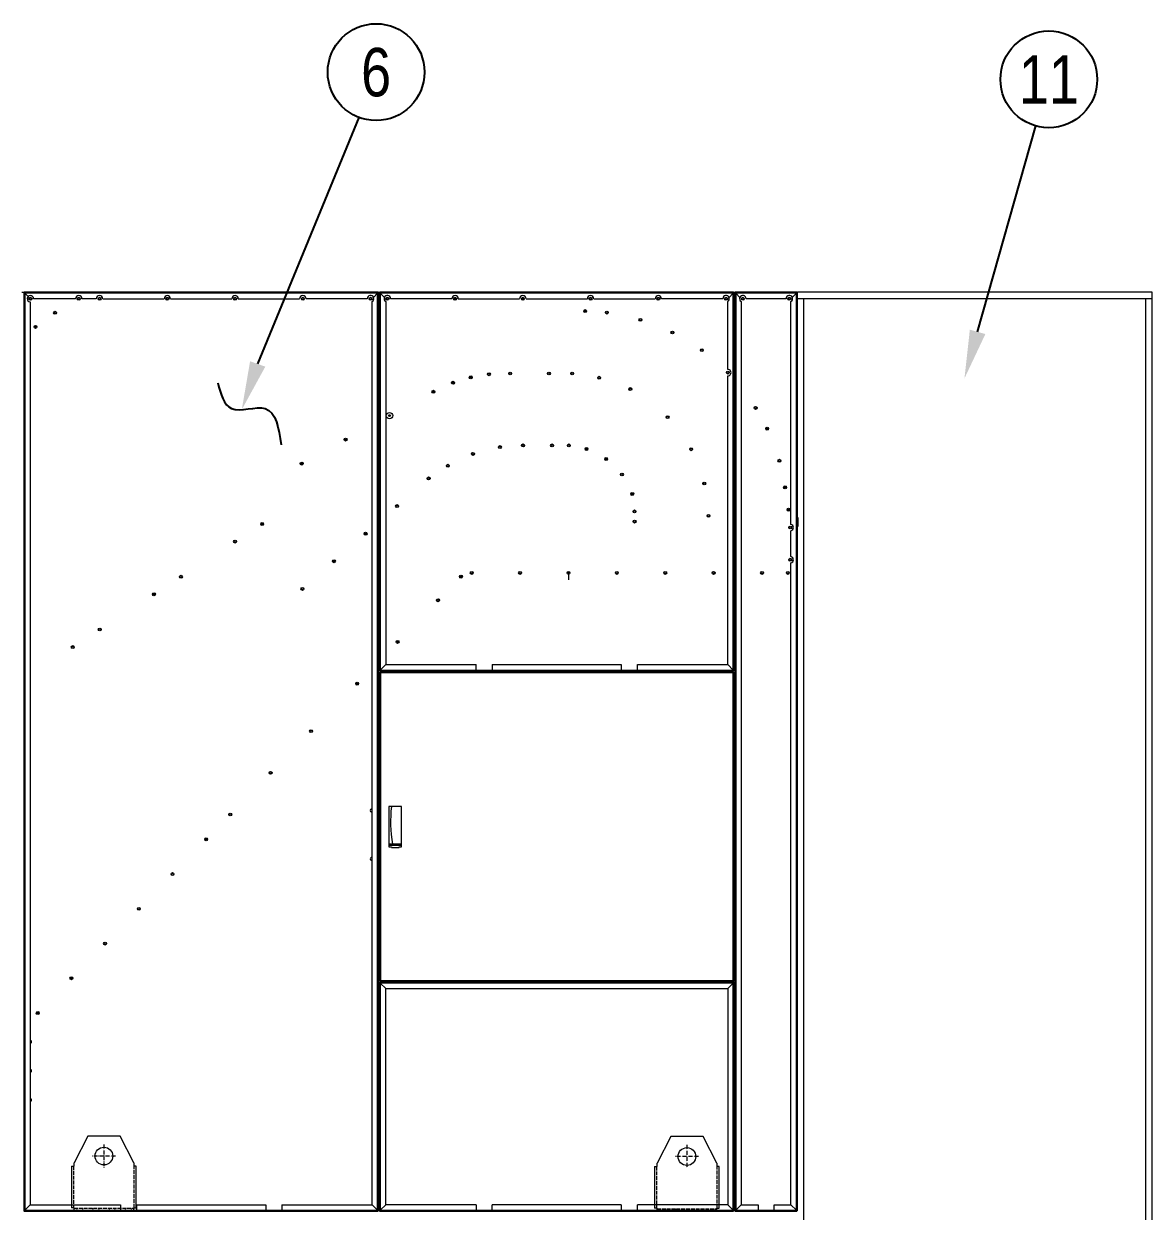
# Model space of a CAD drawing. Header units: millimetres. Extents: x -662366 to 32042, y -139401 to 24090.
# Drawn here: x 15330 to 18828, y 11030 to 14710 of the extents above; entities that cross this region are included whole.
import ezdxf
from ezdxf.enums import TextEntityAlignment as Align

# ---------------------------------------------------------------- set-up
doc = ezdxf.new("R2010")
doc.units = ezdxf.units.MM
doc.linetypes.add('DASHDOT', pattern=[18.5, 12, -3, 0.5, -3])
doc.linetypes.add('DASHED', pattern=[15, 12, -3])
doc.layers.add('냉각탑_dim', color=1, linetype='Continuous')
doc.layers.add('냉각탑_text', color=3, linetype='Continuous')
doc.styles.get("Standard").update_dxf_attribs({"font": 'arial.ttf'})

# ---------------------------------------------------------------- blocks, each defined once
blk = doc.blocks.new('457536')
at = {"color": 7, "lineweight": 5}
for p, q in [((114592.520962, 89152.297332), (114550.020962, 89069.297332)), ((114692.520962, 89152.297332), (114592.520962, 89152.297332)), ((114735.020962, 89069.297332), (114692.520962, 89152.297332)), ((114542.520962, 89059.297332), (114542.520962, 88929.797332)), ((114742.520962, 88929.797332), (114742.520962, 89059.297332)), ((114550.020962, 88922.297332), (114735.020962, 88922.297332))]:
    blk.add_line(p, q, dxfattribs=at)
at = {"color": 7, "linetype": 'DASHDOT', "lineweight": 5}
for p, q in [((114642.520962, 89126.047332), (114642.520962, 89054.547332)), ((114678.270962, 89090.297332), (114606.770962, 89090.297332))]:
    blk.add_line(p, q, dxfattribs=at)
at = {"color": 7, "lineweight": 5, "ltscale": 0.09375}
for p, q in [((114542.520962, 89059.297332), (114550.020962, 89059.297332)), ((114742.520962, 89059.297332), (114735.020962, 89059.297332)), ((114550.020962, 88929.797332), (114542.520962, 88929.797332)), ((114550.020962, 88922.297332), (114550.020962, 88929.797332)), ((114735.020962, 88929.797332), (114742.520962, 88929.797332)), ((114735.020962, 88922.297332), (114735.020962, 88929.797332))]:
    blk.add_line(p, q, dxfattribs=at)
at = {"color": 7, "linetype": 'DASHED', "lineweight": 5}
for p, q in [((114548.520962, 89059.297332), (114548.520962, 88929.797332)), ((114736.520962, 88929.797332), (114736.520962, 89059.297332)), ((114550.020962, 88928.297332), (114735.020962, 88928.297332))]:
    blk.add_line(p, q, dxfattribs=at)
at = {"color": 7, "lineweight": 5, "ltscale": 0.125}
for p, q in [((114550.020962, 89059.297332), (114550.020962, 89069.297332)), ((114735.020962, 89069.297332), (114735.020962, 89059.297332))]:
    blk.add_line(p, q, dxfattribs=at)
at = {"color": 7, "linetype": 'DASHED', "lineweight": 5, "ltscale": 0.075}
for p, q in [((114558.520962, 88928.297332), (114558.520962, 88922.297332)), ((114576.520962, 88928.297332), (114576.520962, 88922.297332)), ((114608.520962, 88928.297332), (114608.520962, 88922.297332)), ((114626.520962, 88928.297332), (114626.520962, 88922.297332)), ((114658.520962, 88928.297332), (114658.520962, 88922.297332)), ((114676.520962, 88928.297332), (114676.520962, 88922.297332)), ((114708.520962, 88928.297332), (114708.520962, 88922.297332)), ((114726.520962, 88928.297332), (114726.520962, 88922.297332))]:
    blk.add_line(p, q, dxfattribs=at)
at = {"color": 7, "lineweight": 5}
blk.add_circle((114642.520962, 89090.297332), 27.5, dxfattribs=at)
blk = doc.blocks.new('1')
at = {"color": 7, "lineweight": 20, "ltscale": 0.003944}
blk.add_line((15324.9, 13877.6), (15332, 13877.6), dxfattribs=at)
at = {"color": 7, "lineweight": 20, "ltscale": 0.000833333}
for p, q in [((15330.4, 13876), (15330.4, 13874.5)), ((15333.5, 13877.6), (15332, 13877.6)), ((15332, 13874.5), (15332, 13876)), ((15332, 13876), (15333.5, 13876)), ((15333.5, 13874.5), (15332, 13874.5)), ((16428.8, 13877.6), (16427.3, 13877.6)), ((16427.3, 13874.5), (16427.3, 13876)), ((16427.3, 13876), (16428.8, 13876)), ((16427.3, 13874.5), (16428.8, 13874.5)), ((16428.8, 13876), (16428.8, 13874.5)), ((16430.4, 13874.5), (16430.4, 13876)), ((16432.4, 13876), (16432.4, 13874.5)), ((16435.5, 13877.6), (16434, 13877.6)), ((16434, 13874.5), (16434, 13876)), ((16434, 13876), (16435.5, 13876)), ((16435.5, 13874.5), (16434, 13874.5)), ((17530.8, 13877.6), (17529.3, 13877.6)), ((17529.3, 13876), (17530.8, 13876)), ((17529.3, 13874.5), (17529.3, 13876)), ((17529.3, 13874.5), (17530.8, 13874.5)), ((17529.3, 13874.5), (17530.8, 13874.5)), ((17530.8, 13876), (17530.8, 13874.5)), ((17532.4, 13874.5), (17532.4, 13876)), ((17534.4, 13876), (17534.4, 13874.5)), ((17537.5, 13877.6), (17536, 13877.6)), ((17536, 13874.5), (17536, 13876)), ((17536, 13876), (17537.5, 13876)), ((17537.5, 13874.5), (17536, 13874.5)), ((17536, 13874.5), (17537.5, 13874.5)), ((17726.8, 13877.6), (17725.3, 13877.6)), ((17725.3, 13876), (17726.8, 13876)), ((17725.3, 13874.5), (17725.3, 13876)), ((17725.3, 13874.5), (17726.8, 13874.5)), ((17726.8, 13876), (17726.8, 13874.5)), ((17728.4, 13874.5), (17728.4, 13876)), ((16432.4, 12706.7), (16432.4, 12705.2)), ((16434, 12705.2), (16434, 12706.7)), ((16435.5, 12705.2), (16434, 12705.2)), ((16434, 12703.6), (16435.5, 12703.6)), ((17529.3, 12706.7), (17529.3, 12705.2)), ((17530.8, 12705.2), (17529.3, 12705.2)), ((17529.3, 12703.6), (17530.8, 12703.6)), ((17530.8, 12706.7), (17530.8, 12705.2)), ((17532.4, 12705.2), (17532.4, 12706.7)), ((16435.5, 11739.6), (16434, 11739.6)), ((17530.8, 11739.6), (17529.3, 11739.6)), ((16432.4, 11738), (16432.4, 11736.5)), ((16434, 11736.5), (16434, 11738)), ((16434, 11738), (16435.5, 11738)), ((17529.3, 11738), (17530.8, 11738)), ((17530.8, 11738), (17530.8, 11736.5)), ((17532.4, 11736.5), (17532.4, 11738)), ((15330.4, 11032.7), (15330.4, 11031.2)), ((15332, 11031.2), (15332, 11032.7)), ((15333.5, 11031.2), (15332, 11031.2)), ((15332, 11029.6), (15333.5, 11029.6)), ((16427.3, 11032.7), (16427.3, 11031.2)), ((16428.8, 11031.2), (16427.3, 11031.2)), ((16427.3, 11029.6), (16428.8, 11029.6)), ((16428.8, 11032.7), (16428.8, 11031.2)), ((16430.4, 11031.2), (16430.4, 11032.7)), ((16432.4, 11032.7), (16432.4, 11031.2)), ((16434, 11031.2), (16434, 11032.7)), ((16435.5, 11031.2), (16434, 11031.2)), ((16434, 11029.6), (16435.5, 11029.6)), ((17530.8, 11031.2), (17529.3, 11031.2)), ((17529.3, 11029.6), (17530.8, 11029.6)), ((17530.8, 11032.7), (17530.8, 11031.2)), ((17532.4, 11031.2), (17532.4, 11032.7)), ((17534.4, 11032.7), (17534.4, 11031.2)), ((17536, 11031.2), (17536, 11032.7)), ((17537.5, 11031.2), (17536, 11031.2)), ((17536, 11029.6), (17537.5, 11029.6)), ((17725.3, 11032.7), (17725.3, 11031.2)), ((17726.8, 11031.2), (17725.3, 11031.2)), ((17725.3, 11029.6), (17726.8, 11029.6)), ((17726.8, 11032.7), (17726.8, 11031.2)), ((17728.4, 11031.2), (17728.4, 11032.7))]:
    blk.add_line(p, q, dxfattribs=at)
at = {"color": 7, "lineweight": 20, "ltscale": 0.000888889}
for p, q in [((15330.4, 13876), (15332, 13876)), ((15330.4, 13874.5), (15332, 13874.5)), ((15332, 13877.6), (15332, 13876)), ((15333.5, 13877.6), (15333.5, 13876)), ((16427.3, 13877.6), (16427.3, 13876)), ((16428.8, 13877.6), (16428.8, 13876)), ((16430.4, 13876), (16428.8, 13876)), ((16430.4, 13874.5), (16428.8, 13874.5)), ((16432.4, 13876), (16434, 13876)), ((16432.4, 13874.5), (16434, 13874.5)), ((16434, 13877.6), (16434, 13876)), ((16435.5, 13877.6), (16435.5, 13876)), ((17529.3, 13877.6), (17529.3, 13876)), ((17530.8, 13877.6), (17530.8, 13876)), ((17532.4, 13876), (17530.8, 13876)), ((17532.4, 13874.5), (17530.8, 13874.5)), ((17534.4, 13876), (17536, 13876)), ((17534.4, 13874.5), (17536, 13874.5)), ((17536, 13877.6), (17536, 13876)), ((17537.5, 13877.6), (17537.5, 13876)), ((17725.3, 13877.6), (17725.3, 13876)), ((17726.8, 13877.6), (17726.8, 13876)), ((17728.4, 13876), (17726.8, 13876)), ((17728.4, 13874.5), (17726.8, 13874.5)), ((17728.4, 13151.5), (17730, 13151.5)), ((16432.4, 12706.7), (16434, 12706.7)), ((16432.4, 12705.2), (16434, 12705.2)), ((16434, 12703.6), (16434, 12705.2)), ((16435.5, 12703.6), (16435.5, 12705.2)), ((17529.3, 12703.6), (17529.3, 12705.2)), ((17532.4, 12706.7), (17530.8, 12706.7)), ((17532.4, 12705.2), (17530.8, 12705.2)), ((17530.8, 12703.6), (17530.8, 12705.2)), ((16434, 11739.6), (16434, 11738)), ((17529.3, 11739.6), (17529.3, 11738)), ((17530.8, 11739.6), (17530.8, 11738)), ((16432.4, 11738), (16434, 11738)), ((16432.4, 11736.5), (16434, 11736.5)), ((17532.4, 11738), (17530.8, 11738)), ((17532.4, 11736.5), (17530.8, 11736.5)), ((15330.4, 11032.7), (15332, 11032.7)), ((15330.4, 11031.2), (15332, 11031.2)), ((15332, 11029.6), (15332, 11031.2)), ((15333.5, 11029.6), (15333.5, 11031.2)), ((16427.3, 11029.6), (16427.3, 11031.2)), ((16430.4, 11032.7), (16428.8, 11032.7)), ((16428.8, 11029.6), (16428.8, 11031.2)), ((16430.4, 11031.2), (16428.8, 11031.2)), ((16432.4, 11031.2), (16434, 11031.2)), ((16434, 11029.6), (16434, 11031.2)), ((17529.3, 11029.6), (17529.3, 11031.2)), ((17530.8, 11029.6), (17530.8, 11031.2)), ((17532.4, 11031.2), (17530.8, 11031.2)), ((17534.4, 11032.7), (17536, 11032.7)), ((17534.4, 11031.2), (17536, 11031.2)), ((17536, 11029.6), (17536, 11031.2)), ((17537.5, 11029.6), (17537.5, 11031.2)), ((17725.3, 11029.6), (17725.3, 11031.2)), ((17728.4, 11032.7), (17726.8, 11032.7)), ((17726.8, 11029.6), (17726.8, 11031.2)), ((17728.4, 11031.2), (17726.8, 11031.2))]:
    blk.add_line(p, q, dxfattribs=at)
at = {"color": 7, "lineweight": 20}
for p, q in [((15330.4, 13874.5), (15330.4, 11032.7)), ((16427.3, 13877.6), (15333.5, 13877.6)), ((15333.5, 13874.5), (15333.5, 11032.7)), ((16427.3, 13874.5), (15333.5, 13874.5)), ((16427.3, 11032.7), (16427.3, 13874.5)), ((16430.4, 11032.7), (16430.4, 13874.5)), ((16432.4, 13874.5), (16432.4, 12706.7)), ((17529.3, 13877.6), (16435.5, 13877.6)), ((16435.5, 13874.5), (16435.5, 12706.7)), ((17529.3, 13874.5), (16435.5, 13874.5)), ((17529.3, 12706.7), (17529.3, 13874.5)), ((17532.4, 12706.7), (17532.4, 13874.5)), ((17534.4, 13874.5), (17534.4, 11032.7)), ((17537.5, 13874.5), (17537.5, 11032.7)), ((17725.3, 11032.7), (17725.3, 13874.5)), ((17728.4, 11032.7), (17728.4, 13874.5)), ((15350.4, 13847.6), (15350.4, 11049.6)), ((16410.4, 11049.6), (16410.4, 13848.9)), ((16452.4, 13848.9), (16452.4, 12723.6)), ((17554.4, 13848.9), (17554.4, 11049.6)), ((17748.4, 10897.6), (17748.4, 13857.6)), ((17708.4, 11049.6), (17708.4, 13038.7)), ((16432.4, 12699.6), (16432.4, 11743.6)), ((17530.4, 12701.6), (16434.4, 12701.6)), ((16435.5, 12703.6), (17529.3, 12703.6)), ((17529, 12698.2), (16435.8, 12698.2)), ((16435.8, 12698.2), (16435.8, 11745)), ((17529, 11745), (17529, 12698.2)), ((17532.4, 11743.6), (17532.4, 12699.6)), ((16434.4, 11741.6), (17530.4, 11741.6)), ((17529.3, 11739.6), (16435.5, 11739.6)), ((16435.8, 11745), (17529, 11745)), ((17529.3, 11736.5), (16435.5, 11736.5)), ((16452.4, 11719.6), (17512.4, 11719.6)), ((15333.5, 11029.6), (16427.3, 11029.6)), ((16435.5, 11029.6), (17529.3, 11029.6))]:
    blk.add_line(p, q, dxfattribs=at)
at = {"color": 7, "lineweight": 20, "ltscale": 0.000833349}
for p, q in [((15332, 13874.5), (15333.5, 13874.5)), ((16434, 13874.5), (16435.5, 13874.5))]:
    blk.add_line(p, q, dxfattribs=at)
at = {"color": 7, "lineweight": 20, "ltscale": 0.001722}
for p, q in [((15333.5, 13874.5), (15333.5, 13877.6)), ((16435.5, 13874.5), (16435.5, 13877.6)), ((17537.5, 13874.5), (17537.5, 13877.6)), ((16435.5, 12706.7), (16432.4, 12706.7)), ((16435.5, 12706.7), (16435.5, 12703.6)), ((17529.3, 12706.7), (17532.4, 12706.7)), ((16435.5, 11736.5), (16435.5, 11739.6)), ((15333.5, 11032.7), (15330.4, 11032.7)), ((15333.5, 11032.7), (15333.5, 11029.6)), ((16427.3, 11032.7), (16430.4, 11032.7)), ((16435.5, 11032.7), (16432.4, 11032.7)), ((16435.5, 11032.7), (16435.5, 11029.6)), ((17529.3, 11032.7), (17532.4, 11032.7)), ((17537.5, 11032.7), (17534.4, 11032.7)), ((17537.5, 11032.7), (17537.5, 11029.6)), ((17725.3, 11032.7), (17728.4, 11032.7))]:
    blk.add_line(p, q, dxfattribs=at)
at = {"color": 7, "lineweight": 20, "ltscale": 0.007922}
blk.add_line((15343.6, 13864.4), (15333.5, 13874.5), dxfattribs=at)
blk.add_line((15343.6, 13864.4), (15333.5, 13874.5), dxfattribs=at)
at = {"color": 7, "lineweight": 20, "ltscale": 0.010045}
for p, q in [((16414.5, 13861.7), (16427.3, 13874.5)), ((16414.5, 13861.7), (16427.3, 13874.5)), ((16448.3, 13861.7), (16435.5, 13874.5)), ((16448.3, 13861.7), (16435.5, 13874.5)), ((17516.5, 13861.7), (17529.3, 13874.5)), ((17516.5, 13861.7), (17529.3, 13874.5)), ((17550.3, 13861.7), (17537.5, 13874.5)), ((17550.3, 13861.7), (17537.5, 13874.5)), ((17712.5, 13861.7), (17725.3, 13874.5)), ((17712.5, 13861.7), (17725.3, 13874.5))]:
    blk.add_line(p, q, dxfattribs=at)
at = {"color": 7, "lineweight": 20, "ltscale": 0.000833318}
blk.add_line((16427.3, 13874.5), (16428.8, 13874.5), dxfattribs=at)
at = {"color": 7, "lineweight": 20, "ltscale": 0.002889}
for p, q in [((16428.8, 13877.6), (16434, 13877.6)), ((17530.8, 13877.6), (17536, 13877.6))]:
    blk.add_line(p, q, dxfattribs=at)
at = {"color": 7, "lineweight": 20, "ltscale": 0.001111}
for p, q in [((16430.4, 13874.5), (16432.4, 13874.5)), ((17532.4, 13874.5), (17534.4, 13874.5)), ((16432.4, 13840.7), (16430.4, 13840.7)), ((16432.4, 13837.6), (16430.4, 13837.6)), ((17534.4, 13840.7), (17532.4, 13840.7)), ((17534.4, 13837.6), (17532.4, 13837.6)), ((16430.4, 13836), (16432.4, 13836)), ((17532.4, 13078.8), (17534.4, 13078.8)), ((17532.4, 13031.9), (17534.4, 13031.9)), ((17534.4, 13030.4), (17532.4, 13030.4)), ((17534.4, 13028.8), (17532.4, 13028.8)), ((17534.4, 13028.8), (17532.4, 13028.8)), ((17534.4, 13025.7), (17532.4, 13025.7)), ((17534.4, 12989.9), (17532.4, 12989.9)), ((17534.4, 12986.8), (17532.4, 12986.8)), ((17532.4, 12873.6), (17534.4, 12873.6)), ((17534.4, 12872.8), (17532.4, 12872.8)), ((17532.4, 12860.9), (17534.4, 12860.9)), ((17532.4, 12859.4), (17534.4, 12859.4)), ((17532.4, 12857.8), (17534.4, 12857.8)), ((17534.4, 12856.2), (17532.4, 12856.2)), ((17534.4, 12854.7), (17532.4, 12854.7)), ((17534.4, 12854.7), (17532.4, 12854.7)), ((17532.4, 12852.4), (17534.4, 12852.4)), ((17534.4, 12851.2), (17532.4, 12851.2)), ((17532.4, 12848.9), (17534.4, 12848.9)), ((17534.4, 12837.4), (17532.4, 12837.4)), ((17532.4, 12767.4), (17534.4, 12767.4)), ((17534.4, 12755.9), (17532.4, 12755.9)), ((17534.4, 12752.4), (17532.4, 12752.4)), ((17534.4, 12751.2), (17532.4, 12751.2)), ((17532.4, 12239.4), (17534.4, 12239.4)), ((17534.4, 12237.8), (17532.4, 12237.8)), ((17532.4, 12237.8), (17534.4, 12237.8)), ((17534.4, 12236.2), (17532.4, 12236.2)), ((16432.4, 12167.7), (16430.4, 12167.7)), ((16432.4, 12163), (16430.4, 12163)), ((16469.9, 12159.1), (16469.9, 12157.1)), ((16493.9, 12157.1), (16493.9, 12159.1)), ((17534.4, 12167.7), (17532.4, 12167.7)), ((17534.4, 12163), (17532.4, 12163)), ((16430.4, 12142.7), (16432.4, 12142.7)), ((17532.4, 12142.7), (17534.4, 12142.7)), ((16432.4, 12092.7), (16430.4, 12092.7)), ((17534.4, 12092.7), (17532.4, 12092.7)), ((16818.2, 11739.6), (16818.2, 11741.6)), ((16822.9, 11739.6), (16822.9, 11741.6)), ((16838.2, 11741.6), (16838.2, 11739.6)), ((16898.2, 11739.6), (16898.2, 11741.6)), ((16913.5, 11741.6), (16913.5, 11739.6)), ((16918.2, 11741.6), (16918.2, 11739.6)), ((16430.4, 11708.6), (16432.4, 11708.6)), ((17534.4, 11337.4), (17532.4, 11337.4)), ((17534.4, 11335.8), (17532.4, 11335.8)), ((16430.4, 11334.2), (16432.4, 11334.2)), ((16430.4, 11329.5), (16432.4, 11329.5)), ((16430.4, 11314.2), (16432.4, 11314.2)), ((17532.4, 11334.2), (17534.4, 11334.2)), ((17532.4, 11329.5), (17534.4, 11329.5)), ((17532.4, 11314.2), (17534.4, 11314.2)), ((16432.4, 11224.2), (16430.4, 11224.2)), ((16432.4, 11208.9), (16430.4, 11208.9)), ((16432.4, 11204.2), (16430.4, 11204.2)), ((17534.4, 11224.2), (17532.4, 11224.2)), ((17534.4, 11208.9), (17532.4, 11208.9)), ((17534.4, 11204.2), (17532.4, 11204.2)), ((17534.4, 11204.2), (17532.4, 11204.2)), ((17534.4, 11199.2), (17532.4, 11199.2)), ((17532.4, 11189.2), (17534.4, 11189.2)), ((17532.4, 11184.2), (17534.4, 11184.2)), ((17534.4, 11049.2), (17532.4, 11049.2)), ((17534.4, 11044.2), (17532.4, 11044.2))]:
    blk.add_line(p, q, dxfattribs=at)
at = {"color": 7, "lineweight": 20, "ltscale": 0.104333}
for p, q in [((17725.3, 13877.6), (17537.5, 13877.6)), ((17725.3, 13874.5), (17537.5, 13874.5)), ((17537.5, 11029.6), (17725.3, 11029.6))]:
    blk.add_line(p, q, dxfattribs=at)
at = {"lineweight": 20}
for p, q in [((18828.4, 13877.6), (17728.4, 13877.6)), ((18828.4, 10877.6), (18828.4, 13877.6)), ((18828.4, 13857.6), (17728.4, 13857.6)), ((18808.4, 10897.6), (18808.4, 13857.6))]:
    blk.add_line(p, q, dxfattribs=at)
at = {"color": 7, "lineweight": 20, "ltscale": 0.072222}
blk.add_line((15490.9, 13857.6), (15360.9, 13857.6), dxfattribs=at)
at = {"color": 7, "lineweight": 20, "ltscale": 0.024722}
blk.add_line((15555.4, 13857.6), (15510.9, 13857.6), dxfattribs=at)
at = {"color": 7, "lineweight": 20, "ltscale": 0.105556}
for p, q in [((15575.4, 13857.6), (15765.4, 13857.6)), ((15785.4, 13857.6), (15975.4, 13857.6)), ((15995.4, 13857.6), (16185.4, 13857.6)), ((16395.4, 13857.6), (16205.4, 13857.6)), ((16657.4, 13857.6), (16467.4, 13857.6)), ((16677.4, 13857.6), (16867.4, 13857.6)), ((16887.4, 13857.6), (17077.4, 13857.6)), ((17097.4, 13857.6), (17287.4, 13857.6)), ((17497.4, 13857.6), (17307.4, 13857.6))]:
    blk.add_line(p, q, dxfattribs=at)
at = {"color": 7, "lineweight": 20, "ltscale": 0.00315}
for p, q in [((16664.6, 13858.6), (16670.2, 13858.6)), ((16874.6, 13858.6), (16880.2, 13858.6))]:
    blk.add_line(p, q, dxfattribs=at)
at = {"color": 7, "lineweight": 20, "ltscale": 0.003136}
for p, q in [((16664.6, 13856.6), (16670.2, 13856.6)), ((16874.6, 13856.6), (16880.2, 13856.6))]:
    blk.add_line(p, q, dxfattribs=at)
at = {"color": 7, "lineweight": 20, "ltscale": 0.001812}
for p, q in [((16665.8, 13855.1), (16669, 13855.1)), ((16875.8, 13855.1), (16879, 13855.1))]:
    blk.add_line(p, q, dxfattribs=at)
at = {"color": 7, "lineweight": 20, "ltscale": 0.002485}
blk.add_line((17085.4, 13855.4), (17085.4, 13859.8), dxfattribs=at)
at = {"color": 7, "lineweight": 20, "ltscale": 0.11685}
blk.add_line((17512.4, 13638.6), (17512.4, 13848.9), dxfattribs=at)
at = {"color": 7, "lineweight": 20, "ltscale": 0.068889}
blk.add_line((17693.4, 13857.6), (17569.4, 13857.6), dxfattribs=at)
at = {"color": 7, "lineweight": 20, "ltscale": 0.383698}
blk.add_line((17708.4, 13158.3), (17708.4, 13848.9), dxfattribs=at)
at = {"color": 7, "lineweight": 20, "ltscale": 0.00282}
for p, q in [((15428.6, 13816.9), (15424.5, 13813.9)), ((15367.9, 13772.8), (15363.8, 13769.8))]:
    blk.add_line(p, q, dxfattribs=at)
at = {"color": 7, "lineweight": 20, "ltscale": 0.497241}
blk.add_line((17512.4, 12723.6), (17512.4, 13618.6), dxfattribs=at)
at = {"color": 7, "lineweight": 20, "ltscale": 0.001525}
for p, q in [((17534.4, 13635.8), (17532.4, 13637.7)), ((17534.4, 13631.6), (17532.4, 13633.5)), ((17534.4, 13580.9), (17532.4, 13582.8))]:
    blk.add_line(p, q, dxfattribs=at)
at = {"color": 7, "lineweight": 20, "ltscale": 0.001266}
for p, q in [((16430.4, 13499.6), (16432.4, 13500.7)), ((16430.4, 13496), (16432.4, 13497.1)), ((16430.4, 13454), (16432.4, 13455.1))]:
    blk.add_line(p, q, dxfattribs=at)
at = {"color": 7, "lineweight": 20, "ltscale": 0.003197}
blk.add_line((16463.2, 13498), (16463.2, 13492.3), dxfattribs=at)
at = {"color": 7, "lineweight": 20, "ltscale": 0.001476}
for p, q in [((16432.4, 13193.2), (16430.4, 13191.4)), ((16432.4, 13189), (16430.4, 13187.3)), ((16432.4, 13140), (16430.4, 13138.3))]:
    blk.add_line(p, q, dxfattribs=at)
at = {"color": 7, "lineweight": 20, "ltscale": 0.014944}
blk.add_line((17730, 13178.4), (17730, 13151.5), dxfattribs=at)
at = {"color": 7, "lineweight": 20, "ltscale": 0.044669}
blk.add_line((17708.4, 13058.3), (17708.4, 13138.7), dxfattribs=at)
at = {"color": 0, "lineweight": 20}
blk.add_line((17018.9, 13007.8), (17018.9, 12986.8), dxfattribs=at)
at = {"color": 7, "lineweight": 20, "ltscale": 0.001596}
for p, q in [((16432.4, 12765.5), (16430.4, 12763.4)), ((16432.4, 12760.4), (16430.4, 12758.4)), ((16432.4, 12710.2), (16430.4, 12708.1))]:
    blk.add_line(p, q, dxfattribs=at)
at = {"color": 7, "lineweight": 20, "ltscale": 0.001632}
blk.add_line((16432.4, 12705.2), (16430.4, 12703.1), dxfattribs=at)
at = {"color": 7, "lineweight": 20, "ltscale": 0.000750576}
for p, q in [((16432.4, 12699.6), (16433.8, 12699.6)), ((16434.4, 12701.6), (16434.4, 12700.2)), ((17530.4, 12701.6), (17530.4, 12700.2)), ((17532.4, 12699.6), (17531.1, 12699.6)), ((16432.4, 11743.6), (16433.8, 11743.6)), ((16434.4, 11741.6), (16434.4, 11742.9)), ((17530.4, 11741.6), (17530.4, 11742.9)), ((17532.4, 11743.6), (17531.1, 11743.6))]:
    blk.add_line(p, q, dxfattribs=at)
at = {"color": 7, "lineweight": 20, "ltscale": 0.000360535}
for p, q in [((16434.4, 12699.6), (16433.8, 12699.6)), ((17530.4, 12699.6), (17531.1, 12699.6)), ((16434.4, 11743.6), (16433.8, 11743.6)), ((17530.4, 11743.6), (17531.1, 11743.6))]:
    blk.add_line(p, q, dxfattribs=at)
at = {"color": 7, "lineweight": 20, "ltscale": 0.000669596}
for p, q in [((16434.4, 12699), (16434.4, 12700.2)), ((17530.4, 12699), (17530.4, 12700.2)), ((16434.4, 11744.1), (16434.4, 11742.9)), ((17530.4, 11744.1), (17530.4, 11742.9))]:
    blk.add_line(p, q, dxfattribs=at)
at = {"color": 7, "lineweight": 20, "ltscale": 0.013278}
for p, q in [((16452.4, 12723.6), (16435.5, 12706.7)), ((16435.5, 12706.7), (16452.4, 12723.6)), ((17512.4, 12723.6), (17529.3, 12706.7)), ((17529.3, 12706.7), (17512.4, 12723.6)), ((16452.4, 11719.6), (16435.5, 11736.5)), ((16435.5, 11736.5), (16452.4, 11719.6)), ((17529.3, 11736.5), (17512.4, 11719.6)), ((17512.4, 11719.6), (17529.3, 11736.5)), ((15333.5, 11032.7), (15350.4, 11049.6)), ((15350.4, 11049.6), (15333.5, 11032.7)), ((16427.3, 11032.7), (16410.4, 11049.6)), ((16410.4, 11049.6), (16427.3, 11032.7)), ((16452.4, 11049.6), (16435.5, 11032.7)), ((16435.5, 11032.7), (16452.4, 11049.6)), ((17529.3, 11032.7), (17512.4, 11049.6)), ((17512.4, 11049.6), (17529.3, 11032.7)), ((17537.5, 11032.7), (17554.4, 11049.6)), ((17554.4, 11049.6), (17537.5, 11032.7)), ((17725.3, 11032.7), (17708.4, 11049.6)), ((17708.4, 11049.6), (17725.3, 11032.7))]:
    blk.add_line(p, q, dxfattribs=at)
at = {"color": 7, "lineweight": 20, "ltscale": 0.164944}
for p, q in [((16435.5, 12706.7), (16732.4, 12706.7)), ((17232.4, 12706.7), (17529.3, 12706.7)), ((15333.5, 11032.7), (15630.4, 11032.7)), ((16130.4, 11032.7), (16427.3, 11032.7)), ((16435.5, 11032.7), (16732.4, 11032.7)), ((17232.4, 11032.7), (17529.3, 11032.7))]:
    blk.add_line(p, q, dxfattribs=at)
at = {"color": 7, "lineweight": 20, "ltscale": 0.155556}
for p, q in [((16452.4, 12723.6), (16732.4, 12723.6)), ((17232.4, 12723.6), (17512.4, 12723.6)), ((15350.4, 11049.6), (15630.4, 11049.6)), ((16130.4, 11049.6), (16410.4, 11049.6)), ((16732.4, 11049.6), (16452.4, 11049.6)), ((17512.4, 11049.6), (17232.4, 11049.6))]:
    blk.add_line(p, q, dxfattribs=at)
at = {"color": 7, "lineweight": 20, "ltscale": 0.00139}
for p, q in [((16505, 12701.6), (16506.5, 12703.6)), ((16505.1, 12701.6), (16506.6, 12703.6)), ((16509.5, 12701.6), (16511, 12703.6)), ((16598.9, 12701.6), (16600.4, 12703.6))]:
    blk.add_line(p, q, dxfattribs=at)
at = {"color": 7, "lineweight": 20, "ltscale": 0.009389}
for p, q in [((16732.4, 12706.7), (16732.4, 12723.6)), ((16782.4, 12723.6), (16782.4, 12706.7)), ((17182.4, 12723.6), (17182.4, 12706.7)), ((17232.4, 12706.7), (17232.4, 12723.6)), ((15630.4, 11049.6), (15630.4, 11032.7)), ((15680.4, 11049.6), (15680.4, 11032.7)), ((16080.4, 11049.6), (16080.4, 11032.7)), ((16130.4, 11049.6), (16130.4, 11032.7)), ((16732.4, 11049.6), (16732.4, 11032.7)), ((16782.4, 11032.7), (16782.4, 11049.6)), ((17182.4, 11049.6), (17182.4, 11032.7)), ((17232.4, 11032.7), (17232.4, 11049.6)), ((17606.4, 11049.6), (17606.4, 11032.7)), ((17656.4, 11032.7), (17656.4, 11049.6))]:
    blk.add_line(p, q, dxfattribs=at)
at = {"color": 7, "lineweight": 20, "ltscale": 0.027778}
for p, q in [((16732.4, 12706.7), (16782.4, 12706.7)), ((16732.4, 12706.7), (16782.4, 12706.7)), ((17182.4, 12706.7), (17232.4, 12706.7)), ((15630.4, 11032.7), (15680.4, 11032.7)), ((16080.4, 11032.7), (16130.4, 11032.7)), ((16732.4, 11032.7), (16782.4, 11032.7)), ((16732.4, 11032.7), (16782.4, 11032.7)), ((17182.4, 11032.7), (17232.4, 11032.7)), ((17606.4, 11032.7), (17656.4, 11032.7))]:
    blk.add_line(p, q, dxfattribs=at)
at = {"color": 7, "lineweight": 20, "ltscale": 0.222222}
for p, q in [((16782.4, 12723.6), (17182.4, 12723.6)), ((16782.4, 12706.7), (17182.4, 12706.7)), ((15680.4, 11049.6), (16080.4, 11049.6)), ((17182.4, 11049.6), (16782.4, 11049.6)), ((15680.4, 11032.7), (16080.4, 11032.7)), ((16782.4, 11032.7), (17182.4, 11032.7))]:
    blk.add_line(p, q, dxfattribs=at)
at = {"color": 7, "lineweight": 20, "ltscale": 0.001849}
for p, q in [((16430.4, 12602.3), (16432.4, 12605)), ((16430.4, 12602.2), (16432.4, 12604.9)), ((16430.4, 12596.4), (16432.4, 12599.1)), ((16430.4, 12477.4), (16432.4, 12480.1))]:
    blk.add_line(p, q, dxfattribs=at)
at = {"color": 7, "lineweight": 20, "ltscale": 0.021667}
for p, q in [((16501.4, 12284.1), (16462.4, 12284.1)), ((16501.4, 12167.7), (16462.4, 12167.7)), ((16501.4, 12163), (16462.4, 12163))]:
    blk.add_line(p, q, dxfattribs=at)
at = {"color": 7, "lineweight": 20, "ltscale": 0.069444}
for p, q in [((16462.4, 12284.1), (16462.4, 12159.1)), ((16501.4, 12159.1), (16501.4, 12284.1))]:
    blk.add_line(p, q, dxfattribs=at)
at = {"color": 7, "lineweight": 20, "ltscale": 0.004167}
for p, q in [((16462.4, 12159.1), (16469.9, 12159.1)), ((16493.9, 12159.1), (16501.4, 12159.1))]:
    blk.add_line(p, q, dxfattribs=at)
at = {"color": 7, "lineweight": 20, "ltscale": 0.013333}
blk.add_line((16469.9, 12157.1), (16493.9, 12157.1), dxfattribs=at)
at = {"color": 7, "lineweight": 20, "ltscale": 0.002222}
for p, q in [((16430.4, 11868.1), (16432.4, 11864.7)), ((16503, 11741.6), (16499.5, 11739.6))]:
    blk.add_line(p, q, dxfattribs=at)
at = {"color": 7, "lineweight": 20, "ltscale": 0.001571}
for p, q in [((16432.4, 11778.4), (16430.4, 11780.4)), ((16471.2, 11739.6), (16469.2, 11741.6))]:
    blk.add_line(p, q, dxfattribs=at)
at = {"color": 7, "lineweight": 20, "ltscale": 0.000251392}
for p, q in [((16435.5, 11739.6), (16435.5, 11739.1)), ((16432.4, 11032.7), (16432.9, 11032.7)), ((16435.5, 11029.6), (16435.5, 11030)), ((17532.4, 11032.7), (17532, 11032.7))]:
    blk.add_line(p, q, dxfattribs=at)
at = {"color": 7, "lineweight": 20, "ltscale": 0.001283}
blk.add_line((16503.5, 11741.6), (16504.6, 11739.6), dxfattribs=at)
at = {"color": 7, "lineweight": 20, "ltscale": 0.391}
for p, q in [((16432.4, 11736.5), (16432.4, 11032.7)), ((16435.5, 11736.5), (16435.5, 11032.7)), ((17529.3, 11032.7), (17529.3, 11736.5)), ((17532.4, 11032.7), (17532.4, 11736.5))]:
    blk.add_line(p, q, dxfattribs=at)
at = {"color": 7, "lineweight": 20, "ltscale": 0.372222}
for p, q in [((16452.4, 11049.6), (16452.4, 11719.6)), ((17512.4, 11719.6), (17512.4, 11049.6))]:
    blk.add_line(p, q, dxfattribs=at)
at = {"color": 7, "lineweight": 20, "ltscale": 0.028889}
for p, q in [((17554.4, 11049.6), (17606.4, 11049.6)), ((17656.4, 11049.6), (17708.4, 11049.6))]:
    blk.add_line(p, q, dxfattribs=at)
at = {"color": 7, "lineweight": 20, "ltscale": 0.038278}
for p, q in [((17537.5, 11032.7), (17606.4, 11032.7)), ((17656.4, 11032.7), (17725.3, 11032.7))]:
    blk.add_line(p, q, dxfattribs=at)
at = {"color": 7, "lineweight": 20}
for centre, radius in [((15350.9, 13857.6), 4.5), ((15350.9, 13857.6), 3), ((15500.9, 13857.6), 4.5), ((15500.9, 13857.6), 3), ((15565.4, 13857.6), 4.5), ((15565.4, 13857.6), 3), ((15775.4, 13857.6), 4.5), ((15775.4, 13857.6), 3), ((15985.4, 13857.6), 4.5), ((15985.4, 13857.6), 3), ((16195.4, 13857.6), 4.5), ((16195.4, 13857.6), 3), ((16405.4, 13857.6), 4.5), ((16405.4, 13857.6), 3), ((16457.4, 13857.6), 4.5), ((16457.4, 13857.6), 3), ((16667.4, 13857.6), 4.5), ((16667.4, 13857.6), 3), ((16877.4, 13857.6), 4.5), ((16877.4, 13857.6), 3), ((17087.4, 13857.6), 4.5), ((17087.4, 13857.6), 3), ((17297.4, 13857.6), 4.5), ((17297.4, 13857.6), 3), ((17507.4, 13857.6), 4.5), ((17507.4, 13857.6), 3), ((17559.4, 13857.6), 4.5), ((17559.4, 13857.6), 3), ((17703.4, 13857.6), 4.5), ((17703.4, 13857.6), 3), ((15427.5, 13814.1), 4.5), ((15427.5, 13814.1), 3), ((17070.6, 13819.4), 4.5), ((17070.6, 13819.4), 3), ((17137.8, 13814.6), 4.5), ((17137.8, 13814.6), 3), ((15366.8, 13770), 4.5), ((15366.8, 13770), 3), ((17241.9, 13792.2), 4.5), ((17241.9, 13792.2), 3), ((17340.9, 13753), 4.5), ((17340.9, 13753), 3), ((17432.1, 13698), 4.5), ((17432.1, 13698), 3), ((16715.8, 13613.9), 4.5), ((16715.8, 13613.9), 3), ((16772.4, 13623.5), 4.5), ((16772.4, 13623.5), 3), ((16838.2, 13625.9), 4.5), ((16838.2, 13625.9), 3), ((16958.2, 13625.9), 4.5), ((16958.2, 13625.9), 3), ((17030.2, 13625.9), 4.5), ((17030.2, 13625.9), 3), ((17113.9, 13612.7), 4.5), ((17512.9, 13628.6), 4.5), ((17512.9, 13628.6), 3), ((16661, 13597.3), 4.5), ((16661, 13597.3), 3), ((17113.9, 13612.7), 3), ((17210.6, 13577.5), 4.5), ((17210.6, 13577.5), 3), ((16600.1, 13569.4), 4.5), ((16600.1, 13569.4), 3), ((17599.1, 13519.2), 4.5), ((17599.1, 13519.2), 3), ((16464.1, 13495.2), 10), ((16464.1, 13495.2), 3), ((17326.2, 13490.6), 4.5), ((17326.2, 13490.6), 3), ((17634.9, 13454.9), 4.5), ((17634.9, 13454.9), 3), ((16328, 13420.9), 4.5), ((16328, 13420.9), 3), ((16806.3, 13397.8), 4.5), ((16806.3, 13397.8), 3), ((16878, 13403), 4.5), ((16878, 13403), 3), ((16968, 13403), 4.5), ((16968, 13403), 3), ((17020, 13403), 4.5), ((17020, 13403), 3), ((17074.8, 13391.9), 4.5), ((16722.9, 13376.5), 4.5), ((16722.9, 13376.5), 3), ((17074.8, 13391.9), 3), ((17135.8, 13360.8), 4.5), ((17135.8, 13360.8), 3), ((17399.3, 13390.9), 4.5), ((17399.3, 13390.9), 3), ((17672.7, 13355.4), 4.5), ((16191.9, 13346.6), 4.5), ((16191.9, 13346.6), 3), ((16645, 13340), 4.5), ((16645, 13340), 3), ((17672.7, 13355.4), 3), ((16585.5, 13300.6), 4.5), ((16585.5, 13300.6), 3), ((17184.6, 13312.7), 4.5), ((17184.6, 13312.7), 3), ((17439.9, 13284.9), 4.5), ((17439.9, 13284.9), 3), ((17216.5, 13252.4), 4.5), ((17216.5, 13252.4), 3), ((17690.3, 13273), 4.5), ((17690.3, 13273), 3), ((16487.7, 13215), 4.5), ((16487.7, 13215), 3), ((17223.5, 13198.3), 4.5), ((17223.5, 13198.3), 3), ((17452.8, 13184.7), 4.5), ((17452.8, 13184.7), 3), ((17700.8, 13203.8), 4.5), ((17700.8, 13203.8), 3), ((16069.3, 13159.4), 4.5), ((16069.3, 13159.4), 3), ((17223.8, 13166.8), 4.5), ((17223.8, 13166.8), 3), ((17706.4, 13148.5), 4.5), ((17706.4, 13148.5), 3), ((15985.5, 13104.9), 4.5), ((15985.5, 13104.9), 3), ((16389.9, 13129.4), 4.5), ((16389.9, 13129.4), 3), ((16292, 13043.8), 4.5), ((16292, 13043.8), 3), ((17706.4, 13048.5), 4.5), ((17706.4, 13048.5), 3), ((15817.7, 12996), 4.5), ((15817.7, 12996), 3), ((16685.5, 12996.2), 4.5), ((16685.5, 12996.2), 3), ((16718.9, 13007.8), 4.5), ((16718.9, 13007.8), 3), ((16868.9, 13007.8), 4.5), ((16868.9, 13007.8), 3), ((17018.9, 13007.8), 4.5), ((17018.9, 13007.8), 3), ((17168.9, 13007.8), 4.5), ((17168.9, 13007.8), 3), ((17318.9, 13007.8), 4.5), ((17318.9, 13007.8), 3), ((17468.9, 13007.8), 4.5), ((17468.9, 13007.8), 3), ((17618.9, 13007.8), 4.5), ((17618.9, 13007.8), 3), ((17698.9, 13007.8), 4.5), ((17698.9, 13007.8), 3), ((16194.2, 12958.2), 4.5), ((16194.2, 12958.2), 3), ((15733.9, 12941.5), 4.5), ((15733.9, 12941.5), 3), ((16614.5, 12923), 4.5), ((16614.5, 12923), 3), ((15566.1, 12832.6), 4.5), ((15566.1, 12832.6), 3), ((15482.3, 12778.1), 4.5), ((15482.3, 12778.1), 3), ((16489.1, 12793.8), 4.5), ((16489.1, 12793.8), 3), ((16363.8, 12664.6), 4.5), ((16363.8, 12664.6), 3), ((16221.1, 12517.4), 4.5), ((16221.1, 12517.4), 3), ((16095.7, 12388.2), 4.5), ((16095.7, 12388.2), 3), ((15970.4, 12259), 4.5), ((15970.4, 12259), 3), ((15895.9, 12182.2), 4.5), ((15895.9, 12182.2), 3), ((15791.5, 12074.5), 4.5), ((15791.5, 12074.5), 3), ((15687, 11966.9), 4.5), ((15687, 11966.9), 3), ((15582.6, 11859.2), 4.5), ((15582.6, 11859.2), 3), ((15478.2, 11751.5), 4.5), ((15478.2, 11751.5), 3), ((15373.7, 11643.9), 4.5), ((15373.7, 11643.9), 3)]:
    blk.add_circle(centre, radius, dxfattribs=at)
for centre, radius, start, end in [((15520.3, 13874.5), 3.1, 89.7398, 90), ((15529.5, 13874.5), 3.1, 90, 90.2603), ((16623.3, 13874.5), 3.1, 89.7397, 90), ((16631.5, 13874.5), 3.1, 90, 90.2603), ((17725.3, 13874.5), 3.1, 89.7307, 90), ((17725.3, 13874.5), 1.5, 360, 89.6129), ((17725.3, 13874.5), 3.1, 28.9378, 61.0622), ((17725.3, 13874.5), 3.1, 360, 0.2617), ((15350.9, 13857.6), 10, 360, 267.1343), ((15500.9, 13857.6), 10, 360, 180), ((15565.4, 13857.6), 10, 360, 180), ((15775.4, 13857.6), 10, 360, 180), ((15985.4, 13857.6), 10, 360, 180), ((16195.4, 13857.6), 10, 360, 180), ((16405.4, 13857.6), 10, 300, 180), ((16457.4, 13857.6), 10, 360, 239.9997), ((16667.4, 13857.6), 10, 360, 180), ((16877.4, 13857.6), 10, 360, 180), ((17087.4, 13857.6), 10, 360, 180), ((17297.4, 13857.6), 10, 360, 180), ((17507.4, 13857.6), 10, 300.0003, 180), ((17559.4, 13857.6), 10, 155.7048, 240), ((17559.4, 13857.6), 10, 360, 155.7048), ((17703.4, 13857.6), 10, 300, 180), ((17512.9, 13628.6), 10, 267.1352, 92.8648), ((17062.9, 13178.7), 660.3, 44.432, 44.6794), ((16602.6, 13567.7), 4.5, 103.5355, 186.3833), ((16602.6, 13567.7), 3, 84.942, 204.9672), ((16330.5, 13419.2), 3, 84.942, 204.9674), ((16194.4, 13344.9), 3, 84.942, 204.9675), ((17726.9, 13178.4), 3.1, 360, 61.0615), ((17706.4, 13148.5), 10, 281.5372, 78.4628), ((17706.4, 13048.5), 10, 281.5372, 78.4628), ((17725.3, 12986.8), 3.1, 359.7468, 360), ((16784.2, 12704.4), 4.5, 190.7013, 219.0599), ((16784.2, 12704.4), 3, 196.1728, 250.9443), ((16784.2, 12704.4), 3, 289.0557, 343.8272), ((16784.2, 12704.4), 4.5, 320.9401, 349.2987), ((16899.9, 12700.2), 4.5, 131.1158, 162.0048), ((16899.9, 12700.2), 3, 27.607, 152.393), ((16899.9, 12700.2), 4.5, 17.9952, 48.8842), ((16874.7, 12237.8), 458, 164.9547, 165.9509), ((16433, 12323.7), 2.5, 103.1329, 256.8671), ((16433, 12323.7), 2.5, 141.7543, 256.8671), ((16408.8, 12271.6), 4.5, 69.1729, 290.8271), ((16874.7, 12237.8), 407.2, 173.4712, 189.913), ((16408.8, 12121.6), 4.5, 69.1729, 290.8271), ((16433.7, 12148.5), 10, 250.5258, 262.3349), ((17530.3, 11895.2), 4.5, 25.069, 62.5255), ((17530.3, 11895.2), 3, 313.7911, 46.2089), ((17530.3, 11895.2), 4.5, 297.4745, 334.931), ((16488.2, 11744.6), 10, 197.7545, 210.3255), ((16489.2, 11744.6), 4.5, 222.6596, 317.3404), ((15350.4, 11554.5), 4.5, 269.9996, 90.0004), ((15350.4, 11554.5), 3, 269.9994, 90.0006), ((15350.4, 11464.5), 4.5, 269.9996, 90.0004), ((15350.4, 11464.5), 3, 269.9994, 90.0006), ((15350.4, 11374.5), 4.5, 269.9996, 90.0004), ((15350.4, 11374.5), 3, 269.9994, 90.0006)]:
    blk.add_arc(centre, radius, start, end, dxfattribs=at)
for points in [[(16435.8, 12698.2), (16435.4, 12698.5), (16434.9, 12698.7), (16434.5, 12699), (16434.1, 12699.3), (16433.8, 12699.6)], [(16435.8, 12698.2), (16435.5, 12698.6), (16435.3, 12699.1), (16435, 12699.5), (16434.7, 12699.9), (16434.4, 12700.2)], [(17529, 12698.2), (17529.3, 12698.6), (17529.6, 12699.1), (17529.8, 12699.5), (17530.1, 12699.9), (17530.4, 12700.2)], [(17529, 12698.2), (17529.4, 12698.5), (17529.9, 12698.7), (17530.3, 12699), (17530.7, 12699.3), (17531.1, 12699.6)], [(16435.8, 11745), (16435.4, 11744.7), (16434.9, 11744.4), (16434.5, 11744.2), (16434.1, 11743.9), (16433.8, 11743.6)], [(16435.8, 11745), (16435.5, 11744.6), (16435.3, 11744.1), (16435, 11743.7), (16434.7, 11743.3), (16434.4, 11742.9)], [(17529, 11745), (17529.4, 11744.7), (17529.9, 11744.4), (17530.3, 11744.2), (17530.7, 11743.9), (17531.1, 11743.6)], [(17529, 11745), (17529.3, 11744.6), (17529.6, 11744.1), (17529.8, 11743.7), (17530.1, 11743.3), (17530.4, 11742.9)]]:
    blk.add_open_spline(points, degree=5, dxfattribs=at)
at = {"layer": '냉각탑_dim', "lineweight": -3}
blk.add_spline([(15931.9, 13596.8), (15974.2, 13517.1), (16078.8, 13517.1), (16128.6, 13405.2)], degree=3, dxfattribs=at)
for points in [[(18311.1, 13748), (18246.3, 13610.5), (18263, 13761.6)], [(16079.2, 13647.1), (16006.2, 13513.7), (16032, 13663.6)]]:
    blk.add_solid(points, dxfattribs=at)
at = {"color": 0, "lineweight": 20}
for p in [(-99063.6, -77889.6), (-97256.6, -77891.1)]:
    blk.add_blockref('457536', p, dxfattribs=at)

msp = doc.modelspace()

# ---------------------------------------------------------------- linework, layer by layer
at = {"layer": '냉각탑_dim', "linetype": 'ByBlock', "lineweight": -3}
for points in [[(16055.6, 13655.3), (16370.5, 14419)], [(18287, 13754.8), (18467.1, 14392.9)]]:
    msp.add_lwpolyline(points, dxfattribs=at)
for centre in [(16422.6, 14559.7), (18507.9, 14537.3)]:
    msp.add_circle(centre, 150, dxfattribs=at)

# ---------------------------------------------------------------- block references
msp.add_blockref('1', (0, 0))

# ---------------------------------------------------------------- texts
at = {"layer": '냉각탑_text', "width": 0.8}
for s, p in [('6', (16422.6, 14559.7)), ('11', (18507.9, 14537.3))]:
    msp.add_text(s, height=150, dxfattribs=at).set_placement(p, align=Align.MIDDLE_CENTER)

doc.saveas('drawing.dxf')
